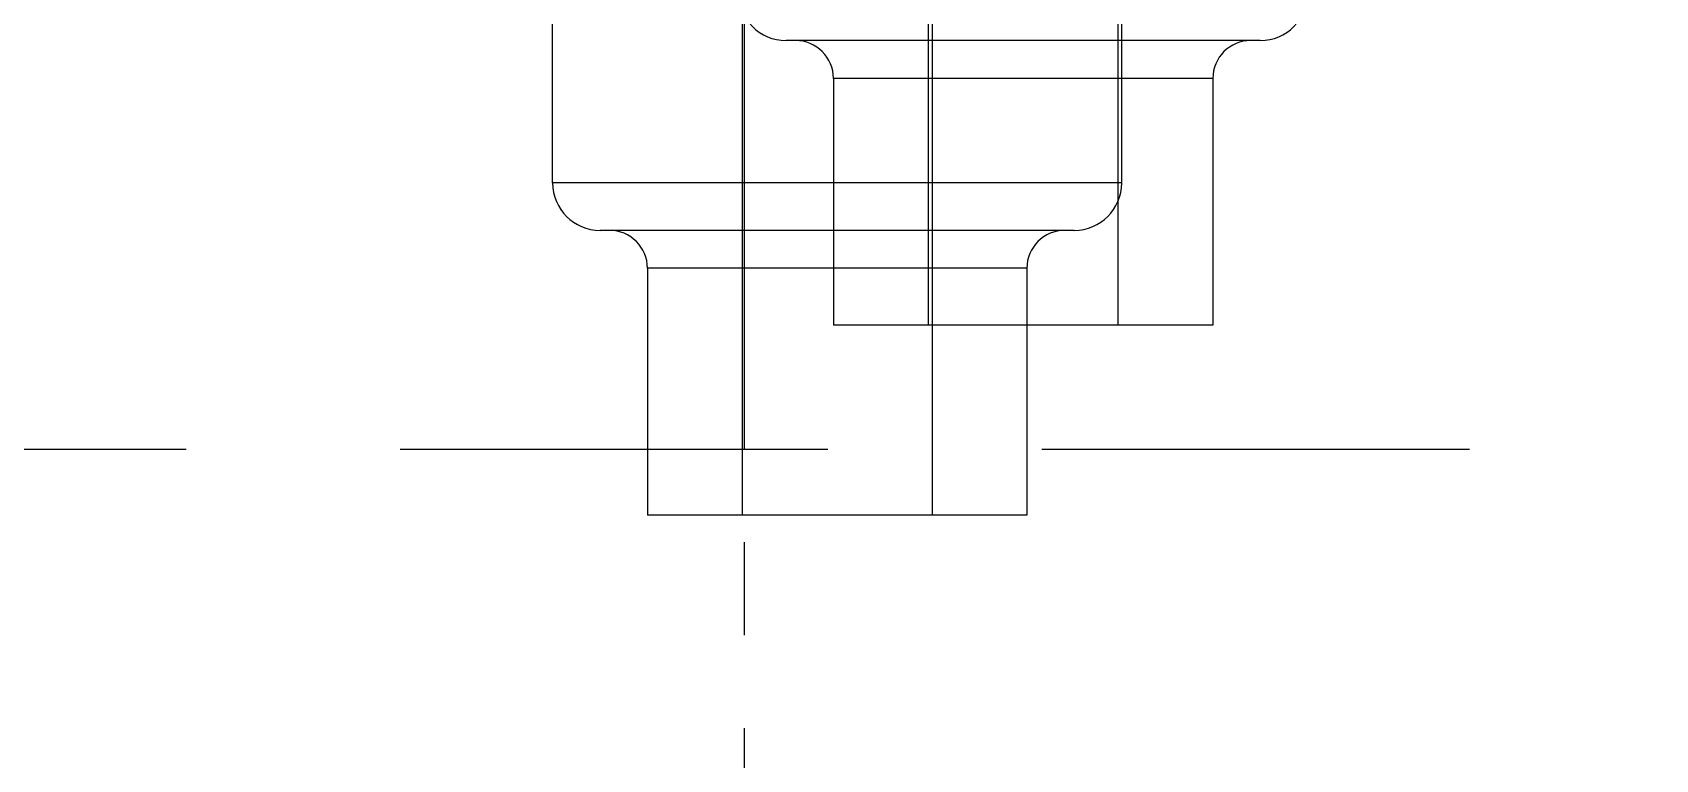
# Model space of a CAD drawing. Header units: millimetres. Extents: x 28656 to 29764, y -21384 to -20601.
# Drawn here: x 29195.63 to 29213.08, y -21162.63 to -21154.81 of the extents above; entities that cross this region are included whole.
import ezdxf

# ---------------------------------------------------------------- set-up
doc = ezdxf.new("R2010")
doc.units = ezdxf.units.MM
doc.header["$LTSCALE"] = 8
doc.linetypes.add('CENTER', pattern=[2, 1.25, -0.25, 0.25, -0.25])
doc.linetypes.add('HIDDEN', pattern=[0.375, 0.25, -0.125])
doc.layers.add('Cav-cor', color=30, linetype='Continuous')
doc.layers.add('WT', color=4, linetype='Continuous')
doc.layers.add('dim', color=3, linetype='Continuous', lineweight=15)

# ---------------------------------------------------------------- blocks, each defined once
blk = doc.blocks.new('20160903.083224')
at = {"layer": 'Cav-cor', "color": 241}
for p, q in [((-18.927, 11.298), (-18.927, -2.982)), ((-16.887, 11.298), (-16.887, -2.982)), ((-20.927, 9.258), (-20.927, -5.022)), ((-18.887, 9.258), (-18.887, -5.022)), ((-22.967, -1.452), (-22.967, 6.198)), ((-16.847, -1.452), (-16.847, 6.198)), ((-15.357, 0.078), (-20.457, 0.078)), ((-15.867, -0.33), (-19.947, -0.33)), ((-19.947, -0.33), (-19.947, -2.982)), ((-15.867, -0.33), (-15.867, -2.982)), ((-16.847, -1.452), (-22.967, -1.452)), ((-17.357, -1.962), (-22.457, -1.962)), ((-17.867, -2.37), (-21.947, -2.37)), ((-21.947, -2.37), (-21.947, -5.022)), ((-17.867, -2.37), (-17.867, -5.022)), ((-15.867, -2.982), (-19.947, -2.982)), ((-17.867, -5.022), (-21.947, -5.022))]:
    blk.add_line(p, q, dxfattribs=at)
for centre, radius, start, end in [((-20.457, 0.588), 0.51, 180, 270), ((-15.357, 0.588), 0.51, 270, 0), ((-20.355, -0.33), 0.408, 0, 90), ((-15.459, -0.33), 0.408, 90, 180), ((-22.457, -1.452), 0.51, 180, 270), ((-17.357, -1.452), 0.51, 270, 0), ((-22.355, -2.37), 0.408, 0, 90), ((-17.459, -2.37), 0.408, 90, 180)]:
    blk.add_arc(centre, radius, start, end, dxfattribs=at)

msp = doc.modelspace()

# ---------------------------------------------------------------- linework, layer by layer
at = {"linetype": 'CENTER', "ltscale": 0.5}
msp.add_line((29203.28, -21058.289), (29203.28, -21354.289), dxfattribs=at)
at = {"layer": 'WT', "color": 125, "linetype": 'HIDDEN', "ltscale": 2.3}
msp.add_line((29151.28, -21159.289), (29253.28, -21159.289), dxfattribs=at)

# ---------------------------------------------------------------- block references
at = {"layer": 'dim'}
msp.add_blockref('20160903.083224', (29224.187, -21154.977), dxfattribs=at)

doc.saveas('drawing.dxf')
